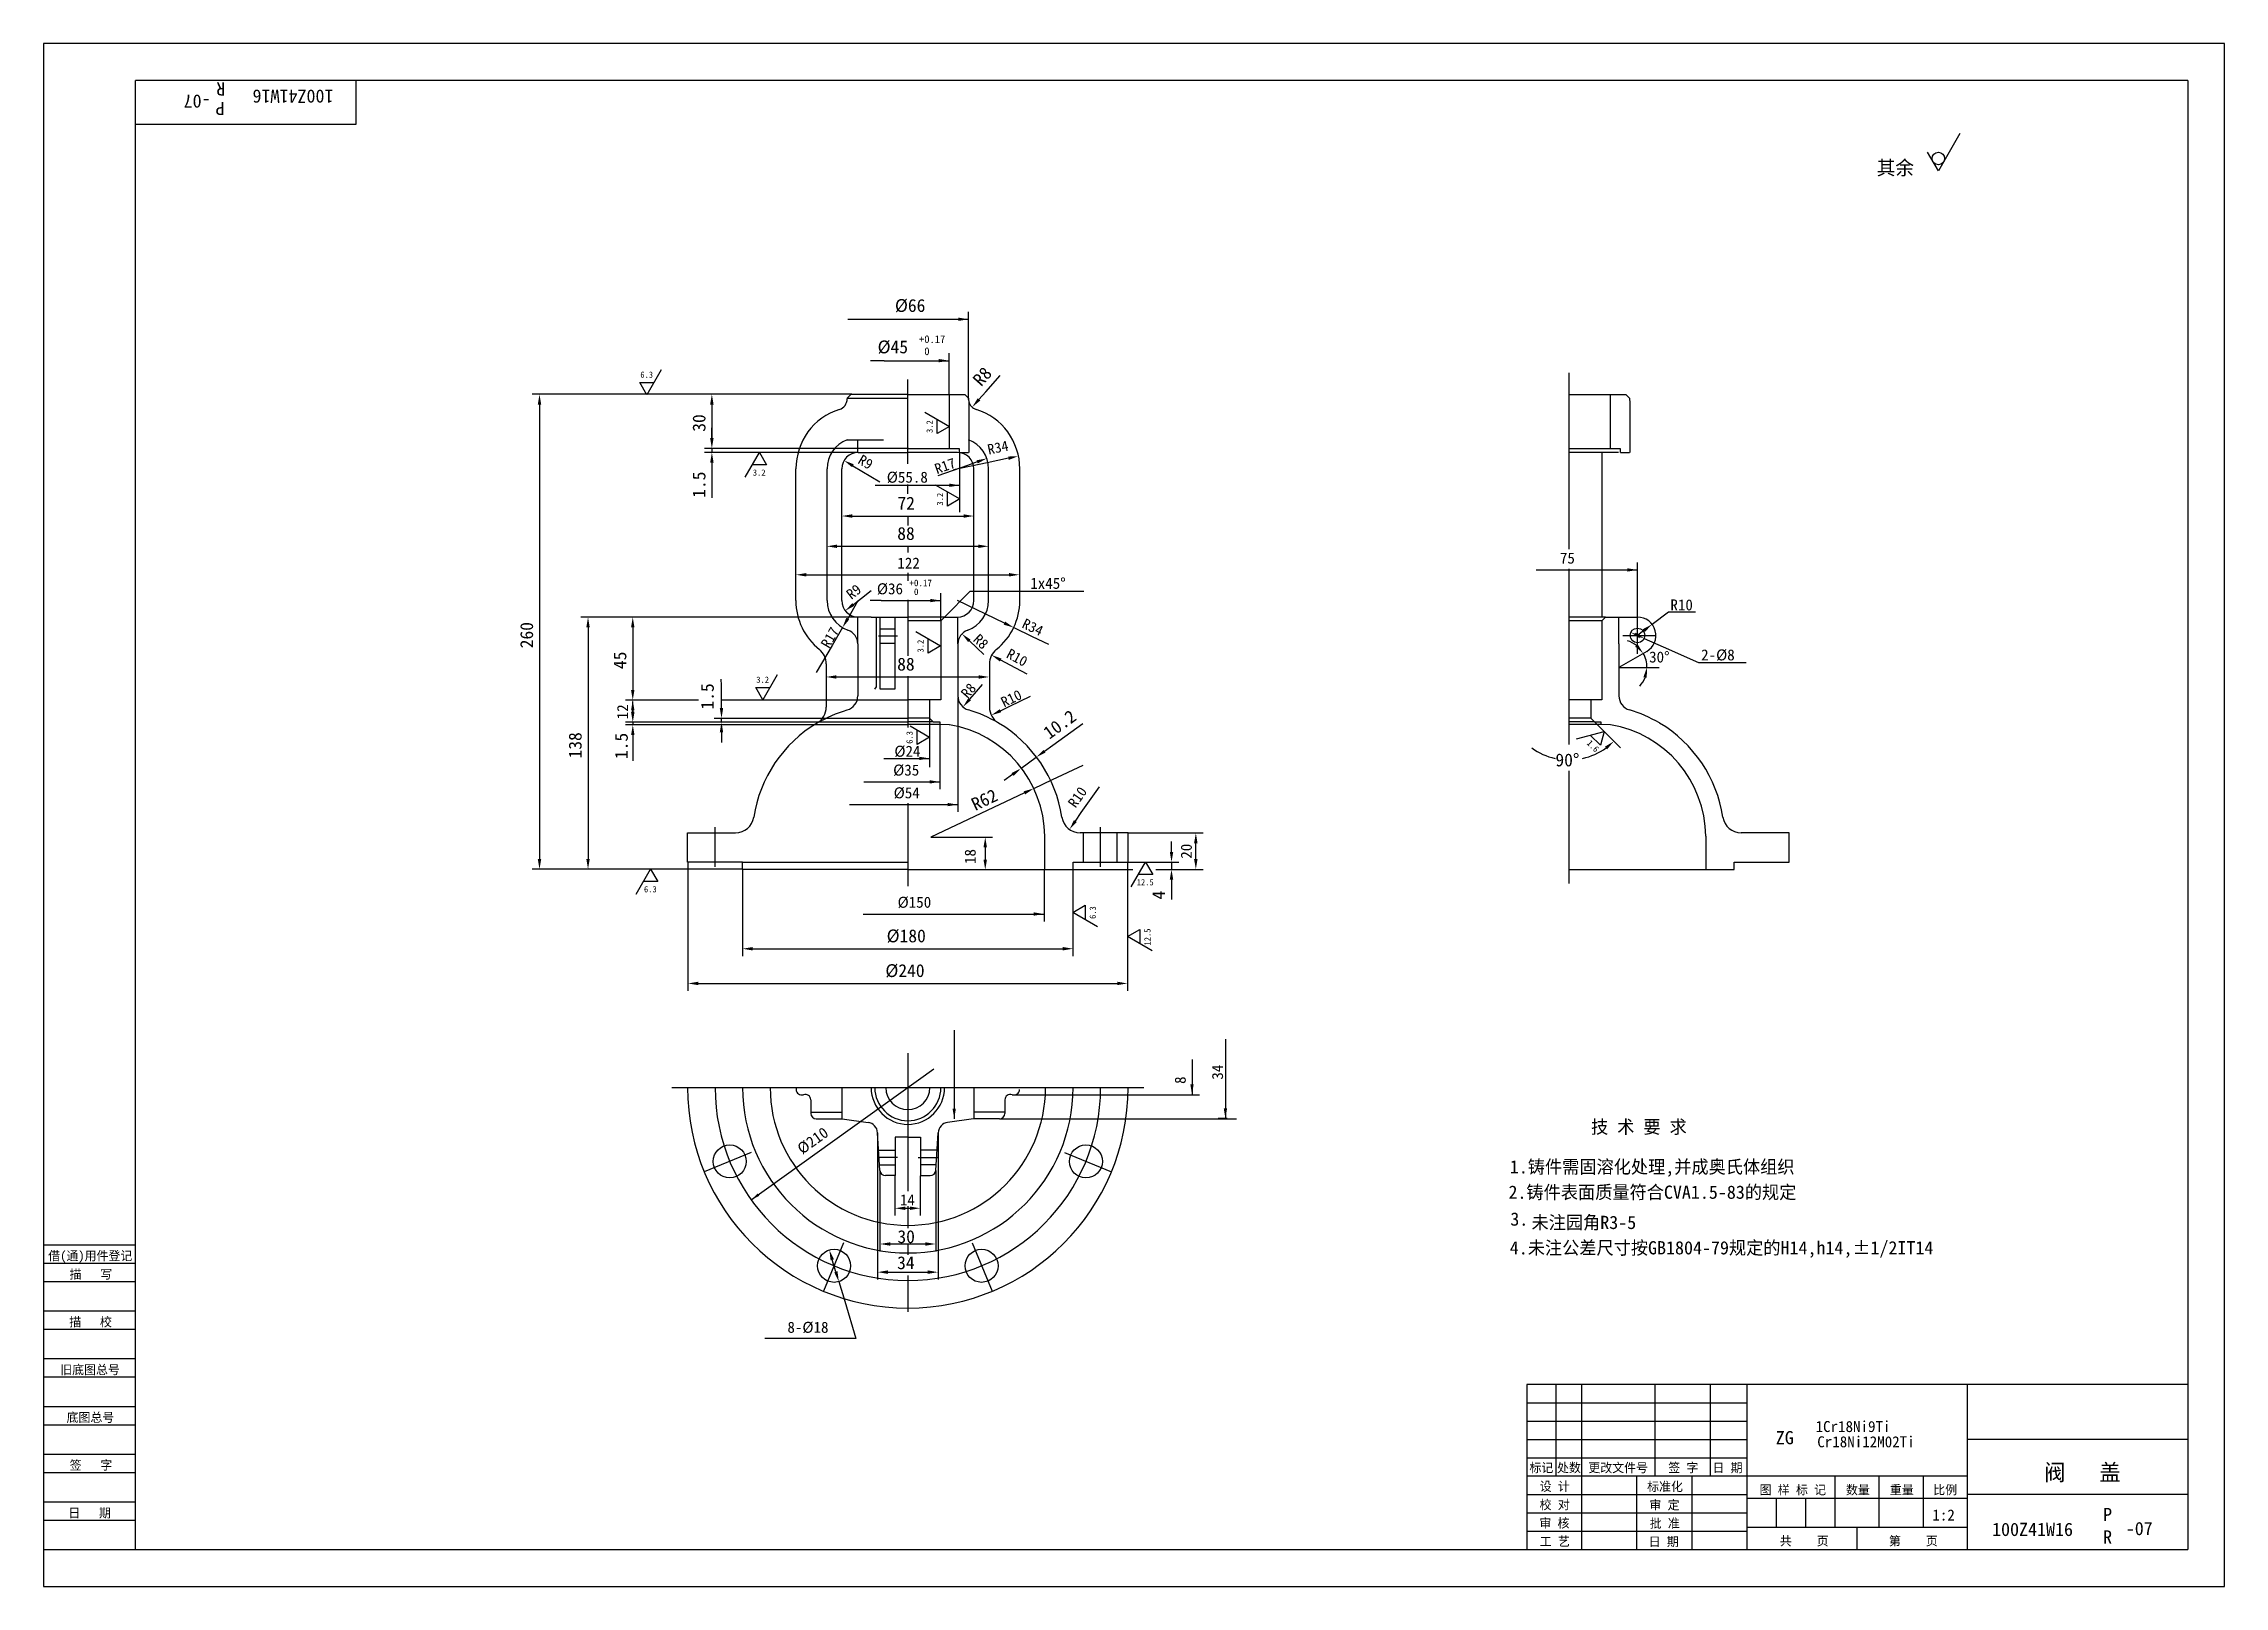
# Model space of a CAD drawing. Header units: metres. Extents: x 0 to 594, y 0 to 420.
import ezdxf

# ---------------------------------------------------------------- set-up
doc = ezdxf.new("R2010")
doc.units = ezdxf.units.M
for name, color, linetype in [('B', 3, 'Continuous'), ('C', 6, 'Continuous'), ('D', 1, 'Continuous'), ('FL', 5, 'Continuous'), ('T', 7, 'Continuous'), ('TL', 4, 'Continuous')]:
    doc.layers.add(name, color=color, linetype=linetype)

# ---------------------------------------------------------------- blocks, each defined once
blk = doc.blocks.new('TUKUN2')
at = {"layer": 'FL'}
for p, q in [((594, 420), (0, 420)), ((0, 420), (0, 0)), ((594, 0), (594, 420)), ((0, 83), (25, 83)), ((0, 75), (25, 75)), ((0, 70), (25, 70)), ((0, 62), (25, 62)), ((0, 57), (25, 57)), ((412, 30), (412, 55)), ((419, 10), (419, 55)), ((439, 30), (439, 55)), ((454, 30), (454, 55)), ((0, 49), (25, 49)), ((404, 50), (464, 50)), ((0, 44), (25, 44)), ((404, 45), (464, 45)), ((0, 36), (25, 36)), ((404, 40), (464, 40)), ((0, 31), (25, 31)), ((404, 35), (464, 35)), ((449, 10), (449, 30)), ((404, 25), (464, 25)), ((0, 23), (25, 23)), ((0, 18), (25, 18)), ((404, 20), (464, 20)), ((404, 15), (464, 15)), ((0, 0), (594, 0))]:
    blk.add_line(p, q, dxfattribs=at)
at = {"layer": 'TL'}
for p, q in [((584, 410), (25, 410)), ((25, 10), (25, 410)), ((85, 410), (85, 398)), ((584, 410), (584, 10)), ((85, 398), (25, 398)), ((0, 93), (25, 93)), ((0, 88), (25, 88)), ((584, 55), (404, 55)), ((404, 55), (404, 10)), ((464, 10), (464, 55)), ((524, 10), (524, 55)), ((584, 40), (524, 40)), ((524, 30), (404, 30)), ((434, 10), (434, 30)), ((488, 16), (488, 30)), ((500, 16), (500, 30)), ((512, 16), (512, 30)), ((464, 24), (524, 24)), ((472, 16), (472, 24)), ((480, 16), (480, 24)), ((584, 25), (524, 25)), ((524, 16), (464, 16)), ((494, 10), (494, 16)), ((0, 10), (584, 10))]:
    blk.add_line(p, q, dxfattribs=at)
at = {"layer": 'T'}
for s, p in [('借(通)用件登记', (1.26, 88.76)), ('描   写', (7.09, 83.76)), ('描   校', (6.98, 70.76)), ('旧底图总号', (4.52, 57.76)), ('底图总号', (6.25, 44.76)), ('签   字', (7.1, 31.76)), ('标记', (404.71, 31.07)), ('处数', (412.22, 31.07)), ('更改文件号', (420.75, 31.07)), ('签 字', (442.53, 31.07)), ('日 期', (454.57, 31.07)), ('校 对', (407.48, 20.99)), ('设 计', (407.5, 25.99)), ('标准化', (436.77, 25.93)), ('审 定', (437.39, 20.93)), ('图 样 标 记', (467.4, 25.04)), ('数量', (490.92, 25.04)), ('重量', (502.88, 25.04)), ('比例', (514.7, 25.04)), ('日   期', (6.72, 18.76)), ('审 核', (407.41, 15.99)), ('批 准', (437.46, 15.93)), ('工 艺', (407.52, 10.99)), ('日 期', (437.18, 10.93)), ('共    页', (472.91, 11.13)), ('第    页', (502.62, 11.13))]:
    blk.add_text(s, height=2.5, dxfattribs=at).set_placement(p)

msp = doc.modelspace()

# ---------------------------------------------------------------- linework, layer by layer
at = {"layer": 'B'}
for p, q in [((227.86, 260.69), (231.84, 260.69)), ((227.86, 256.78), (231.84, 256.78)), ((227.45, 118.75), (231.87, 118.75)), ((227.7, 114.77), (231.87, 114.77)), ((243.34, 118.75), (238.92, 118.75)), ((243.09, 114.77), (238.92, 114.77))]:
    msp.add_line(p, q, dxfattribs=at)
at = {"layer": 'C'}
for p, q in [((235.4, 305.64), (235.4, 328.52)), ((415.45, 330.38), (415.45, 282.4)), ((235.4, 297.48), (235.4, 299.94)), ((235.4, 291.36), (235.4, 288.8)), ((235.4, 283.15), (235.4, 281.45)), ((235.4, 275.89), (235.4, 273.71)), ((415.45, 277.06), (415.45, 229.17)), ((235.4, 268.62), (235.4, 253.29)), ((232.55, 258.73), (227.39, 258.73)), ((430.16, 258.88), (439.17, 258.88)), ((434.15, 253.88), (434.15, 258.88)), ((235.4, 247.82), (235.4, 233.78)), ((415.45, 222.02), (415.45, 191.32)), ((235.4, 213.22), (235.4, 190.66)), ((182.94, 195.89), (182.94, 206.68)), ((287.86, 195.89), (287.86, 206.68)), ((235.4, 145.12), (235.4, 107.61)), ((171.09, 135.78), (204.95, 135.78)), ((204.95, 135.78), (217.35, 135.78)), ((217.35, 135.78), (253.3, 135.78)), ((253.3, 135.78), (265.62, 135.78)), ((265.62, 135.78), (299.7, 135.78)), ((192.7, 118.09), (179.96, 112.82)), ((232.55, 116.76), (227.04, 116.76)), ((238.25, 116.76), (243.75, 116.76)), ((278.09, 118.09), (290.83, 112.82)), ((235.4, 103.5), (235.4, 97.51)), ((217.89, 93.51), (212.44, 80.34)), ((235.4, 93.03), (235.4, 90.22)), ((252.9, 93.51), (258.36, 80.34)), ((235.4, 84.61), (235.4, 74.76))]:
    msp.add_line(p, q, dxfattribs=at)
msp.add_arc((235.4, 135.78), 52.5, 180, 0, dxfattribs=at)
at = {"layer": 'D'}
for p, q in [((521.95, 395.5), (516.09, 385.36)), ((516.09, 385.36), (513.17, 390.43)), ((219.02, 344.96), (251.92, 344.96)), ((251.92, 323.13), (251.92, 346.96)), ((228.91, 333.69), (225.26, 333.69)), ((228.91, 333.69), (246.64, 333.69)), ((246.64, 324.46), (246.64, 335.69)), ((164.31, 324.41), (162.36, 327.79)), ((162.36, 327.79), (166.27, 327.79)), ((168.22, 331.17), (164.31, 324.41)), ((256.64, 325.23), (260.57, 329.67)), ((180.02, 324.54), (133.07, 324.54)), ((135.07, 321.74), (135.07, 198.04)), ((220.15, 324.54), (180.02, 324.54)), ((182.02, 321.74), (182.02, 312.61)), ((254.78, 323.14), (256.64, 325.23)), ((182.02, 312.61), (182.02, 315.41)), ((240, 319.7), (246.76, 315.79)), ((243.38, 313.84), (243.38, 317.75)), ((246.76, 315.79), (243.38, 313.84)), ((235.57, 309.81), (180.02, 309.81)), ((182.02, 309.81), (180.02, 309.81)), ((182.02, 309.81), (182.02, 308.72)), ((221.9, 308.72), (180.02, 308.72)), ((182.02, 305.92), (182.02, 303.12)), ((182.02, 303.12), (182.02, 296.36)), ((191.06, 301.93), (194.96, 308.69)), ((196.92, 305.31), (193.01, 305.31)), ((194.96, 308.69), (196.92, 305.31)), ((220.43, 305.08), (222.84, 303.65)), ((222.84, 303.65), (227.79, 300.72)), ((251.63, 305.19), (243.54, 302.3)), ((257.04, 305.92), (247.82, 303.99)), ((249.51, 308.68), (249.51, 297.76)), ((254.26, 306.13), (251.63, 305.19)), ((262.79, 307.13), (257.04, 305.92)), ((226.51, 299.76), (249.51, 299.76)), ((242.83, 299.93), (249.59, 296.03)), ((246.21, 294.08), (246.21, 297.98)), ((249.51, 297.76), (249.51, 292.49)), ((220.24, 291.39), (250.58, 291.39)), ((249.59, 296.03), (246.21, 294.08)), ((216.12, 283.15), (254.58, 283.15)), ((207.72, 275.4), (262.99, 275.4)), ((406.51, 276.72), (434.18, 276.72)), ((434.18, 258.82), (434.18, 278.72)), ((219.02, 263.45), (221.9, 268.37)), ((220.56, 267.32), (222.76, 269.05)), ((222.76, 269.05), (225.38, 271.09)), ((228.09, 268.38), (225.13, 268.38)), ((228.09, 268.38), (244.36, 268.38)), ((244.36, 262.8), (244.36, 270.38)), ((245.34, 263.87), (252.41, 270.94)), ((261.71, 262.24), (248.9, 268.37)), ((252.41, 270.94), (283.34, 270.94)), ((158.47, 263.87), (146.29, 263.87)), ((221.9, 263.87), (158.47, 263.87)), ((438.12, 261.92), (442.57, 265.31)), ((442.57, 265.31), (449.93, 265.31)), ((148.29, 261.07), (148.29, 198.04)), ((160.47, 261.07), (160.47, 244.06)), ((214.78, 256.19), (210.45, 248.78)), ((217.61, 261.03), (214.78, 256.19)), ((237.54, 259.94), (244.3, 256.04)), ((240.92, 254.08), (240.92, 257.99)), ((244.3, 256.04), (240.92, 254.08)), ((252.16, 257.4), (254.19, 255.47)), ((254.19, 255.47), (256.08, 253.66)), ((264.23, 261.03), (269.28, 258.62)), ((269.28, 258.62), (273.69, 256.51)), ((433.42, 259.21), (434.88, 258.56)), ((435.89, 260.22), (434.15, 258.88)), ((435.97, 258.07), (441.09, 255.8)), ((441.09, 255.8), (450.77, 251.5)), ((260.67, 252.2), (263.14, 250.88)), ((263.14, 250.88), (267.78, 248.4)), ((429.09, 250.19), (440.03, 250.19)), ((450.77, 251.5), (458.07, 251.5)), ((458.07, 251.5), (463.7, 251.5)), ((184.64, 245.37), (184.52, 246.94)), ((184.64, 241.91), (184.64, 245.37)), ((195.9, 241.37), (193.95, 244.75)), ((193.95, 244.75), (197.85, 244.75)), ((199.8, 248.13), (195.9, 241.37)), ((215.94, 247.58), (254.72, 247.58)), ((252.24, 241.53), (254.08, 243.65)), ((254.08, 243.65), (255.73, 245.56)), ((160.47, 241.26), (158.47, 241.26)), ((178.35, 241.26), (158.47, 241.26)), ((160.47, 238.46), (160.47, 238.11)), ((160.49, 238.06), (160.49, 240.86)), ((184.64, 239.11), (184.64, 241.91)), ((235.49, 241.26), (184.71, 241.26)), ((249.02, 242.01), (249.02, 210.83)), ((260.63, 238.38), (263.15, 239.61)), ((263.15, 239.61), (268.78, 242.36)), ((235.49, 235.31), (158.47, 235.31)), ((235.28, 234.54), (158.49, 234.54)), ((160.49, 235.26), (160.49, 234.54)), ((160.49, 231.74), (160.49, 228.94)), ((235.49, 236.31), (182.64, 236.31)), ((186.14, 235.31), (182.64, 235.31)), ((184.64, 235.31), (184.64, 236.31)), ((184.64, 232.51), (184.64, 229.71)), ((236, 234.23), (241.31, 231.17)), ((237.93, 229.22), (237.93, 233.12)), ((241.29, 236.41), (241.29, 227.22)), ((244.14, 234.62), (244.14, 217.02)), ((274.89, 229), (283.05, 234.94)), ((417.5, 230.74), (425.04, 232.76)), ((424.03, 228.99), (421.27, 231.75)), ((422.4, 235.37), (429.47, 228.3)), ((425.04, 232.76), (424.03, 228.99)), ((160.49, 228.94), (160.49, 224.75)), ((241.31, 231.17), (237.93, 229.22)), ((241.29, 227.22), (241.29, 223.02)), ((272.63, 227.36), (274.89, 229)), ((228.88, 225.41), (241.29, 225.41)), ((263.92, 221.02), (261.65, 219.38)), ((266.18, 222.67), (270.36, 225.71)), ((274.76, 219.62), (283.13, 223.57)), ((223.39, 219.02), (244.14, 219.02)), ((267.16, 216.03), (241.67, 203.98)), ((269.7, 217.22), (274.76, 219.62)), ((282.64, 210.64), (287.59, 217.67)), ((219.52, 212.83), (249.02, 212.83)), ((281.03, 208.35), (282.64, 210.64)), ((241.67, 203.98), (258.48, 203.98)), ((295.37, 205.12), (315.84, 205.12)), ((307.22, 199.95), (307.22, 202.75)), ((313.84, 197.99), (313.84, 202.32)), ((175.5, 197.07), (175.5, 162.14)), ((256.48, 201.18), (256.48, 197.86)), ((295.23, 197.07), (295.23, 162.14)), ((295.43, 197.15), (309.22, 197.15)), ((296.27, 190.4), (300.17, 197.16)), ((300.17, 197.16), (302.12, 193.78)), ((307.22, 197.15), (307.22, 195.19)), ((146.29, 195.24), (133.07, 195.24)), ((190.2, 195.24), (146.29, 195.24)), ((161.41, 188.49), (165.31, 195.25)), ((167.26, 191.87), (163.36, 191.87)), ((165.31, 195.25), (167.26, 191.87)), ((190.36, 195.07), (190.36, 171.59)), ((272.51, 195.07), (272.51, 181.04)), ((280.36, 195.19), (296.7, 195.19)), ((280.38, 195.07), (280.38, 171.59)), ((302.12, 193.78), (298.22, 193.78)), ((302.91, 195.19), (309.22, 195.19)), ((307.22, 192.39), (307.22, 189.59)), ((309.22, 195.19), (315.84, 195.19)), ((280.3, 183.49), (283.68, 185.44)), ((283.68, 185.44), (283.68, 181.53)), ((307.22, 189.59), (307.22, 187)), ((223.27, 183.04), (272.51, 183.04)), ((287.06, 179.58), (280.3, 183.49)), ((295.19, 176.9), (298.57, 178.85)), ((298.57, 178.85), (298.57, 174.95)), ((193.16, 173.59), (277.58, 173.59)), ((301.95, 172.99), (295.19, 176.9)), ((178.3, 164.14), (292.43, 164.14)), ((248.03, 151.41), (248.03, 127.27)), ((321.9, 148.97), (321.9, 127.33)), ((312.8, 143.44), (312.8, 133.86)), ((192.71, 105.21), (242.51, 140.87)), ((263.82, 133.86), (314.8, 133.86)), ((260.32, 127.27), (324.96, 127.27)), ((322.37, 127.33), (319.9, 127.33)), ((227.15, 123.51), (227.15, 83.54)), ((243.64, 123.51), (243.64, 83.54)), ((227.8, 113.24), (227.8, 91.21)), ((242.99, 113.24), (242.99, 91.21)), ((231.9, 111.73), (231.9, 100.94)), ((238.75, 111.73), (238.75, 100.94)), ((234.7, 102.94), (235.95, 102.94)), ((230.6, 93.21), (240.19, 93.21)), ((215.79, 85.64), (214.82, 88.9)), ((229.95, 85.54), (240.84, 85.54)), ((216.6, 82.96), (218.2, 77.6)), ((218.2, 77.6), (221.24, 67.45)), ((221.24, 67.45), (196.41, 67.45))]:
    msp.add_line(p, q, dxfattribs=at)
msp.add_circle((516.09, 388.74), 1.69, dxfattribs=at)
for centre, radius, start, end in [((429.09, 250.19), 7.63, 51.14, 72.27), ((429.09, 250.19), 7.63, 360, 30), ((429.09, 250.19), 7.63, 317.73, 338.86), ((415.45, 242.31), 17.32, 234.27, 257.48), ((415.45, 242.31), 17.32, 282.52, 305.73)]:
    msp.add_arc(centre, radius, start, end, dxfattribs=at)
for points in [[(249.12, 345.41), (251.92, 344.96), (249.12, 344.51)], [(243.84, 334.14), (246.64, 333.69), (243.84, 333.24)], [(134.6, 321.74), (135.54, 321.74), (135.07, 324.54)], [(181.55, 321.74), (182.49, 321.74), (182.02, 324.54)], [(255.13, 322.83), (254.43, 323.45), (252.92, 321.04)], [(181.55, 312.61), (182.49, 312.61), (182.02, 309.81)], [(181.55, 312.61), (182.49, 312.61), (182.02, 309.81)], [(181.55, 305.92), (182.49, 305.92), (182.02, 308.72)], [(220.2, 304.68), (220.67, 305.48), (218.03, 306.51)], [(254.42, 305.69), (254.11, 306.57), (256.9, 307.07)], [(262.89, 306.67), (262.7, 307.58), (265.53, 307.7)], [(246.71, 300.21), (249.51, 299.76), (246.71, 299.31)], [(220.24, 291.86), (220.24, 290.92), (217.44, 291.39)], [(250.58, 291.86), (250.58, 290.92), (253.38, 291.39)], [(216.12, 283.61), (216.12, 282.68), (213.32, 283.15)], [(254.58, 283.61), (254.58, 282.68), (257.38, 283.15)], [(207.72, 275.87), (207.72, 274.94), (204.92, 275.4)], [(262.99, 275.87), (262.99, 274.94), (265.79, 275.4)], [(431.38, 277.17), (434.18, 276.72), (431.38, 276.27)], [(220.84, 266.95), (220.27, 267.69), (218.35, 265.6)], [(241.56, 268.83), (244.36, 268.38), (241.56, 267.93)], [(147.82, 261.07), (148.75, 261.07), (148.29, 263.87)], [(160, 261.07), (160.93, 261.07), (160.47, 263.87)], [(219.42, 263.21), (218.62, 263.68), (217.61, 261.03)], [(261.5, 261.82), (261.91, 262.66), (264.23, 261.03)], [(436.18, 259.85), (435.61, 260.59), (438.12, 261.92)], [(251.84, 257.06), (252.48, 257.74), (250.14, 259.33)], [(434.69, 258.13), (435.07, 258.98), (432.32, 259.69)], [(433.23, 258.78), (433.6, 259.63), (435.97, 258.07)], [(434.23, 256.44), (433.52, 255.83), (435.7, 254)], [(260.45, 251.79), (260.89, 252.61), (258.2, 253.52)], [(435.75, 247.52), (436.67, 247.35), (436.72, 250.19)], [(160, 244.06), (160.93, 244.06), (160.47, 241.26)], [(215.94, 248.04), (215.94, 247.11), (213.14, 247.58)], [(254.72, 248.04), (254.72, 247.11), (257.52, 247.58)], [(160, 238.46), (160.93, 238.46), (160.47, 241.26)], [(160, 238.11), (160.93, 238.11), (160.47, 235.31)], [(160.02, 238.06), (160.95, 238.06), (160.49, 235.26)], [(184.17, 239.11), (185.1, 239.11), (184.64, 236.31)], [(252.6, 241.23), (251.89, 241.84), (250.41, 239.42)], [(260.83, 237.97), (260.43, 238.8), (258.11, 237.16)], [(160.02, 231.74), (160.95, 231.74), (160.49, 234.54)], [(184.17, 232.51), (185.1, 232.51), (184.64, 235.31)], [(238.49, 225.86), (241.29, 225.41), (238.49, 224.96)], [(272.35, 227.73), (272.9, 226.98), (270.36, 225.71)], [(425.27, 228.6), (425.87, 227.89), (427.7, 230.06)], [(263.64, 221.4), (264.19, 220.65), (266.18, 222.67)], [(241.34, 219.47), (244.14, 219.02), (241.34, 218.57)], [(267.36, 215.61), (266.96, 216.45), (269.7, 217.22)], [(246.22, 213.28), (249.02, 212.83), (246.22, 212.38)], [(281.42, 208.08), (280.65, 208.62), (279.42, 206.06)], [(256.01, 201.18), (256.95, 201.18), (256.48, 203.98)], [(313.37, 202.32), (314.31, 202.32), (313.84, 205.12)], [(134.6, 198.04), (135.54, 198.04), (135.07, 195.24)], [(147.82, 198.04), (148.75, 198.04), (148.29, 195.24)], [(256.01, 197.86), (256.95, 197.86), (256.48, 195.06)], [(306.75, 199.95), (307.69, 199.95), (307.22, 197.15)], [(313.37, 197.99), (314.31, 197.99), (313.84, 195.19)], [(306.75, 192.39), (307.69, 192.39), (307.22, 195.19)], [(269.71, 183.49), (272.51, 183.04), (269.71, 182.59)], [(193.16, 174.06), (193.16, 173.12), (190.36, 173.59)], [(277.58, 174.06), (277.58, 173.12), (280.38, 173.59)], [(178.3, 164.61), (178.3, 163.68), (175.5, 164.14)], [(292.43, 164.61), (292.43, 163.68), (295.23, 164.14)], [(313.25, 136.66), (312.8, 133.86), (312.35, 136.66)], [(248.48, 130.07), (248.03, 127.27), (247.58, 130.07)], [(322.35, 130.13), (321.9, 127.33), (321.45, 130.13)], [(194.49, 106.97), (192.71, 105.21), (194.95, 106.33)], [(234.7, 103.4), (234.7, 102.47), (231.9, 102.94)], [(235.95, 103.4), (235.95, 102.47), (238.75, 102.94)], [(214.37, 88.77), (215.26, 89.04), (214.02, 91.58)], [(230.6, 93.67), (230.6, 92.74), (227.8, 93.21)], [(240.19, 93.67), (240.19, 92.74), (242.99, 93.21)], [(215.35, 85.51), (216.24, 85.78), (216.6, 82.96)], [(229.95, 86.01), (229.95, 85.08), (227.15, 85.54)], [(240.84, 86.01), (240.84, 85.08), (243.64, 85.54)]]:
    msp.add_solid(points, dxfattribs=at)
at = {"layer": 'TL'}
for p, q in [((218.88, 323.47), (219.88, 324.47)), ((218.88, 323.47), (218.88, 323.29)), ((218.88, 323.47), (235.35, 323.47)), ((235.38, 324.47), (219.88, 324.47)), ((235.41, 324.47), (246.72, 324.47)), ((246.72, 324.47), (250.91, 324.47)), ((246.75, 309.71), (246.75, 324.51)), ((251.91, 323.47), (250.91, 324.47)), ((251.91, 323.47), (251.91, 323.29)), ((251.99, 322.8), (251.99, 308.68)), ((415.47, 324.47), (426.78, 324.47)), ((426.78, 324.47), (430.97, 324.47)), ((426.81, 309.71), (426.81, 324.51)), ((431.97, 323.47), (430.97, 324.47)), ((431.97, 323.47), (431.97, 323.29)), ((432.05, 322.8), (432.05, 308.68)), ((218.89, 312.17), (228.79, 312.17)), ((221.7, 312.15), (221.7, 308.93)), ((246.75, 309.71), (235.47, 309.71)), ((249.45, 309.71), (246.75, 309.71)), ((249.45, 308.71), (249.45, 309.71)), ((426.81, 309.71), (415.53, 309.71)), ((429.51, 309.71), (426.81, 309.71)), ((429.51, 308.71), (429.51, 309.71)), ((204.9, 268.37), (204.9, 304.22)), ((213.4, 268.37), (213.4, 304.22)), ((217.4, 294.11), (217.4, 304.22)), ((221.9, 308.72), (235.38, 308.72)), ((248.9, 308.72), (235.41, 308.72)), ((249.47, 308.68), (251.89, 308.68)), ((253.4, 294.11), (253.4, 304.22)), ((257.4, 268.37), (257.4, 304.22)), ((265.9, 268.37), (265.9, 304.22)), ((428.95, 308.72), (415.47, 308.72)), ((424.44, 308.66), (424.44, 263.86)), ((429.53, 308.68), (431.95, 308.68)), ((217.4, 268.37), (217.4, 294.11)), ((253.4, 268.37), (253.4, 294.11)), ((221.76, 256.57), (221.76, 263.8)), ((225.45, 263.87), (221.9, 263.87)), ((225.45, 263.87), (235.27, 263.87)), ((226.81, 263.8), (226.81, 244.92)), ((227.84, 244.22), (227.84, 263.8)), ((231.84, 263.8), (231.84, 244.22)), ((245.34, 263.87), (235.52, 263.87)), ((244.34, 262.87), (235.52, 262.87)), ((244.34, 262.87), (245.34, 263.87)), ((244.34, 262.87), (244.34, 241.37)), ((245.34, 263.87), (248.9, 263.87)), ((249.03, 256.57), (249.03, 263.8)), ((425.4, 263.87), (415.58, 263.87)), ((424.4, 262.87), (415.58, 262.87)), ((424.4, 262.87), (425.4, 263.87)), ((424.4, 262.87), (424.4, 241.37)), ((425.4, 263.87), (428.95, 263.87)), ((429, 263.88), (434.08, 263.88)), ((429.09, 256.57), (429.09, 263.8)), ((221.76, 256.57), (221.76, 242.44)), ((249.03, 256.57), (249.03, 242.44)), ((429.09, 256.57), (429.09, 242.44)), ((213.18, 251.16), (213.18, 239.35)), ((257.61, 251.16), (257.61, 239.35)), ((436.65, 254.55), (429.09, 250.19)), ((226.81, 244.92), (226.34, 244.22)), ((231.84, 244.22), (227.84, 244.22)), ((241.34, 241.37), (235.52, 241.37)), ((244.34, 241.37), (241.34, 241.37)), ((241.34, 241.37), (241.34, 236.37)), ((421.4, 241.37), (415.58, 241.37)), ((421.4, 241.37), (421.4, 236.37)), ((424.4, 241.37), (421.4, 241.37)), ((244.09, 234.62), (235.27, 234.62)), ((241.34, 236.37), (235.38, 236.37)), ((241.34, 235.37), (235.52, 235.37)), ((242.34, 235.37), (241.34, 236.37)), ((242.34, 235.37), (241.34, 235.37)), ((242.34, 235.37), (244.09, 235.37)), ((244.09, 235.37), (244.09, 234.62)), ((246.7, 234.57), (244.09, 234.62)), ((424.15, 234.62), (415.33, 234.62)), ((421.4, 236.37), (415.44, 236.37)), ((421.4, 235.37), (415.58, 235.37)), ((422.4, 235.37), (421.4, 236.37)), ((422.4, 235.37), (421.4, 235.37)), ((422.4, 235.37), (424.15, 235.37)), ((424.15, 235.37), (424.15, 234.62)), ((426.76, 234.57), (424.15, 234.62)), ((175.4, 205.15), (178.36, 205.15)), ((175.4, 197.15), (175.4, 205.15)), ((178.36, 205.15), (187.5, 205.15)), ((187.5, 205.15), (188.49, 205.15)), ((272.66, 204.21), (272.66, 195.21)), ((283.29, 205.15), (282.3, 205.15)), ((283.28, 197.24), (283.28, 205.11)), ((292.43, 205.15), (283.29, 205.15)), ((295.4, 205.15), (292.43, 205.15)), ((292.43, 197.24), (292.43, 205.11)), ((295.4, 197.15), (295.4, 205.15)), ((452.72, 204.21), (452.72, 195.21)), ((463.35, 205.15), (462.36, 205.15)), ((472.49, 205.15), (463.35, 205.15)), ((475.45, 205.15), (472.49, 205.15)), ((475.45, 197.15), (475.45, 205.15)), ((178.36, 197.15), (175.4, 197.15)), ((187.5, 197.15), (178.36, 197.15)), ((190.4, 197.15), (187.5, 197.15)), ((190.4, 195.15), (190.4, 197.15)), ((190.4, 197.15), (235.3, 197.15)), ((280.4, 195.15), (280.4, 197.15)), ((280.4, 197.15), (283.29, 197.15)), ((283.29, 197.15), (292.43, 197.15)), ((292.43, 197.15), (295.4, 197.15)), ((460.45, 197.15), (463.35, 197.15)), ((460.45, 195.15), (460.45, 197.15)), ((463.35, 197.15), (472.49, 197.15)), ((472.49, 197.15), (475.45, 197.15)), ((198.25, 195.15), (190.4, 195.15)), ((235.4, 195.15), (198.25, 195.15)), ((235.4, 195.15), (272.54, 195.15)), ((272.54, 195.15), (280.4, 195.15)), ((415.45, 195.15), (452.6, 195.15)), ((452.6, 195.15), (460.45, 195.15)), ((204.97, 135.77), (204.97, 135.27)), ((208.97, 132.44), (208.97, 129.1)), ((217.4, 135.71), (217.4, 129.1)), ((253.4, 135.71), (253.4, 129.1)), ((261.82, 132.44), (261.82, 129.1)), ((208.96, 129.1), (217.4, 129.1)), ((208.97, 129.1), (208.97, 128.77)), ((210.47, 127.27), (217.47, 127.27)), ((217.4, 129.1), (217.4, 127.27)), ((217.47, 127.27), (224.56, 126.29)), ((253.32, 127.27), (246.23, 126.29)), ((260.32, 127.27), (253.32, 127.27)), ((261.83, 129.1), (253.4, 129.1)), ((253.4, 129.1), (253.4, 127.27)), ((261.82, 129.1), (261.82, 128.77)), ((227.8, 113.24), (227.15, 123.51)), ((235.43, 122.27), (231.93, 122.27)), ((231.93, 122.27), (231.93, 111.87)), ((235.37, 122.27), (238.87, 122.27)), ((238.87, 122.27), (238.87, 111.87)), ((242.99, 113.24), (243.64, 123.51)), ((231.89, 111.83), (229.29, 111.83)), ((238.91, 111.83), (241.5, 111.83))]:
    msp.add_line(p, q, dxfattribs=at)
for points in [[(210.73, 235.05, -0.06), (218.9, 238.6, -0.06)], [(260.06, 235.05, 0.06), (251.9, 238.6, 0.06)], [(440.12, 235.05, 0.06), (431.95, 238.6, 0.06)]]:
    msp.add_lwpolyline(points, format="xyb", dxfattribs=at)
for centre, radius in [((434.15, 258.88), 2), ((186.89, 115.69), 4.5), ((283.9, 115.69), 4.5), ((215.31, 87.27), 4.5), ((255.49, 87.27), 4.5)]:
    msp.add_circle(centre, radius, dxfattribs=at)
for centre, radius, start, end in [((215.88, 323.29), 3, 287.5, 0), ((254.91, 323.29), 3, 180, 194.32), ((254.91, 323.29), 3, 194.32, 252.5), ((434.97, 323.29), 3, 180, 194.32), ((221.9, 304.22), 17, 107.5, 180), ((248.9, 304.22), 17, 0, 72.5), ((221.9, 304.22), 8.5, 110.68, 180), ((248.9, 304.22), 8.5, 0, 69.32), ((221.9, 304.22), 4.5, 90, 180), ((248.9, 304.22), 4.5, 0, 90), ((221.9, 268.37), 17, 180, 231.45), ((221.9, 268.37), 8.5, 180, 250.69), ((221.9, 268.37), 4.5, 180, 270), ((248.9, 268.37), 4.5, 270, 0), ((248.9, 268.37), 8.5, 289.31, 0), ((248.9, 268.37), 17, 308.55, 0), ((434.15, 258.88), 5, 300, 90), ((217.76, 256.57), 4, 0, 70.69), ((253.03, 256.57), 4, 109.31, 180), ((208.18, 251.16), 5, 0, 51.45), ((262.61, 251.16), 5, 128.55, 180), ((208.18, 239.35), 5, 300.63, 0), ((217.76, 242.44), 4, 286.46, 0), ((253.03, 242.44), 4, 180, 253.54), ((262.61, 239.35), 5, 180, 239.37), ((433.09, 242.44), 4, 180, 253.54), ((229.13, 203.98), 36.1, 120.63, 171.37), ((241.67, 203.98), 31, 0.41, 80.66), ((241.67, 203.98), 36.1, 8.63, 59.37), ((421.72, 203.98), 31, 0.41, 80.66), ((421.72, 203.98), 36.1, 8.63, 59.37), ((188.49, 210.15), 5, 270, 351.37), ((282.3, 210.15), 5, 188.63, 270), ((462.36, 210.15), 5, 188.63, 270), ((235.4, 135.78), 60, 180, 0), ((235.4, 135.78), 45, 180, 0), ((235.4, 135.78), 37.5, 180, 0), ((206.47, 135.27), 1.5, 180, 289.47), ((207.47, 132.44), 1.5, 0, 109.47), ((235.4, 135.78), 10, 180, 0), ((235.4, 135.78), 9, 180, 0), ((235.4, 135.78), 6, 180, 0), ((263.32, 132.44), 1.5, 70.53, 180), ((264.32, 135.27), 1.5, 250.53, 0), ((210.47, 128.77), 1.5, 180, 270), ((224.16, 123.32), 3, 3.61, 82.17), ((246.64, 123.32), 3, 97.83, 176.39), ((260.32, 128.77), 1.5, 270, 0), ((229.29, 113.33), 1.5, 183.61, 270), ((241.5, 113.33), 1.5, 270, 356.39)]:
    msp.add_arc(centre, radius, start, end, dxfattribs=at)

# ---------------------------------------------------------------- block references
at = {"layer": 'D'}
msp.add_blockref('TUKUN2', (0, 0), dxfattribs=at)

# ---------------------------------------------------------------- texts
for s, height, rotation, p in [('-07', 3.6, 180, (45.48, 406.09)), ('P', 3.6, 180, (49.27, 404.15)), ('R', 3.6, 180, (49.48, 409.46)), ('100Z41W16', 3.6, 180, (78.95, 407.45)), ('R8', 3.5, 48.43, (255.39, 326.46)), ('30', 3.5, 90, (180.27, 314.34)), ('3.2', 1.7, 90, (242.15, 314.01)), ('R34', 2.8, 11.83, (257.43, 308.09)), ('1.5', 3.5, 90, (180.27, 296.36)), ('R9', 2.8, 329.31, (221.55, 305.87)), ('R17', 2.8, 19.64, (243.32, 302.78)), ('3.2', 1.7, 90, (244.98, 294.25)), ('R9', 2.8, 37.98, (220.02, 268.53)), ('260', 3.5, 90, (133.32, 255.39)), ('R34', 2.8, 334.44, (266.24, 261.11)), ('R17', 2.8, 59.7, (213.94, 255.16)), ('3.2', 1.7, 90, (239.69, 254.26)), ('R8', 2.8, 316.32, (252.97, 257.53)), ('45', 3.5, 90, (158.72, 249.73)), ('R10', 2.8, 331.87, (261.99, 252.98)), ('1.5', 3.5, 90, (182.54, 238.71)), ('R8', 2.8, 49.11, (251.71, 241.51)), ('R10', 2.8, 25.98, (261.62, 239.25)), ('12', 3, 90, (159.2, 236.05)), ('10.2', 3.5, 36.02, (273.93, 230.47)), ('138', 3.5, 90, (146.54, 225.39)), ('1.5', 3.5, 90, (159.11, 225.23)), ('6.3', 1.7, 90, (236.7, 229.39)), ('1.6', 1.7, 315, (420.2, 229.41)), ('R62', 3.5, 25.28, (253.77, 211.07)), ('R10', 2.8, 54.89, (281.08, 211.73)), ('20', 3, 90, (312.75, 198.1)), ('18', 3, 90, (253.88, 196.65)), ('6.3', 1.7, 90, (286.61, 181.7)), ('4', 3.5, 90, (305.47, 187)), ('12.5', 1.7, 90, (301.5, 174.47)), ('8', 3, 90, (311.09, 136.79)), ('34', 3, 90, (321.24, 137.94)), ('%%C210', 3, 35.6, (206.64, 117.5))]:
    msp.add_text(s, height=height, rotation=rotation, dxfattribs=at).set_placement(p)
for s, height, p in [('其余', 3.9, (499.32, 384.26)), ('%%C66', 3.5, (231.88, 346.96)), ('%%C45', 3.5, (227.16, 335.69)), ('+0.17', 2.1, (238.45, 338.49)), (' 0', 2.1, (238.45, 335.2)), ('6.3', 1.7, (162.53, 329.02)), ('3.2', 1.7, (193.18, 302.38)), ('%%c55.8', 3, (229.66, 300.47)), ('72', 3.5, (232.57, 293.14)), ('88', 3.5, (232.51, 284.9)), ('122', 3, (232.55, 277.08)), ('75', 3, (413.01, 278.44)), ('+0.17', 1.8, (235.84, 272.28)), ('1x45%%d', 3, (268.74, 271.57)), ('%%c36', 3, (226.97, 270.09)), (' 0', 1.8, (235.84, 269.88)), ('R10', 3, (443.1, 265.7)), ('88', 3.5, (232.49, 249.33)), ('30%%d', 3, (437.3, 251.52)), ('2-%%c8', 3, (451.47, 252.09)), ('3.2', 1.7, (194.12, 245.98)), ('%%c24', 3, (231.73, 225.87)), ('90%%D', 3.5, (411.79, 223.24)), ('%%C35', 3, (231.4, 220.73)), ('%%c54', 3, (231.54, 214.54)), ('6.3', 1.7, (163.53, 188.94)), ('12.5', 1.7, (297.74, 190.85)), ('%%C150', 3, (232.61, 184.75)), ('%%C180', 3.5, (229.62, 175.34)), ('%%C240', 3.5, (229.28, 165.89)), ('技 术 要 求', 3.6, (421.49, 123.3)), ('1.铸件需固溶化处理,并成奥氏体组织', 3.6, (399.37, 112.43)), ('2.铸件表面质量符合CVA1.5-83的规定', 3.6, (399, 105.52)), ('14', 3, (233.23, 103.69)), ('3.', 3.6, (399.5, 98.2)), ('未注园角R3-5', 3.6, (405.27, 97.28)), ('30', 3.5, (232.56, 93.46)), ('34', 3.5, (232.48, 86.36)), ('4.未注公差尺寸按GB1804-79规定的H14,h14,%%p1/2IT14', 3.6, (399.36, 90.38)), ('8-%%C18', 3, (202.6, 69.03)), ('ZG', 3.6, (471.81, 38.68)), ('1Cr18Ni9Ti', 3, (482.65, 42.02)), ('Cr18Ni12M02Ti', 3, (483.11, 37.86)), ('阀   盖', 4.5, (544.88, 28.78)), ('1:2', 3, (514.46, 17.93)), ('P', 3.6, (560.96, 17.77)), ('100Z41W16', 3.6, (530.72, 13.72)), ('R', 3.6, (560.96, 11.65)), ('-07', 3.6, (567.14, 13.94))]:
    msp.add_text(s, height=height, dxfattribs=at).set_placement(p)

doc.saveas('drawing.dxf')
